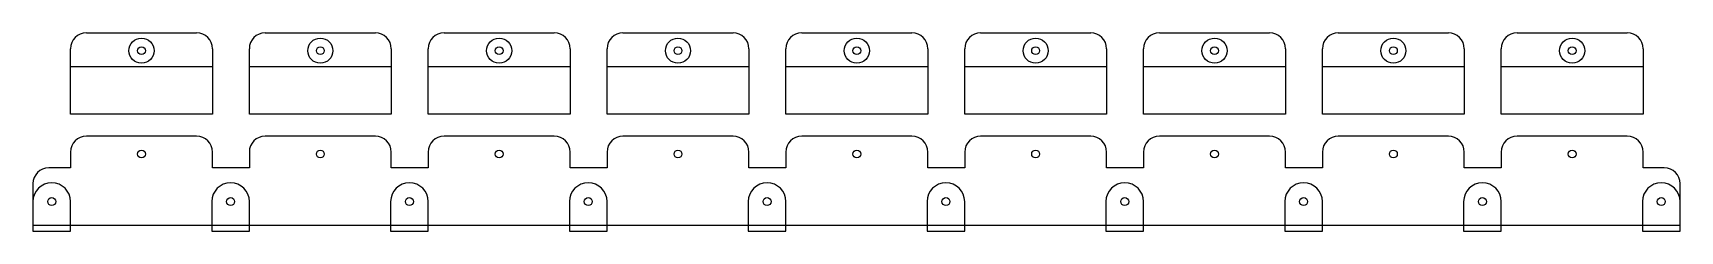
# Model space of a CAD drawing. Header units: inches. Extents: x 1.5 to 27.5, y 0.1 to 3.2.
import ezdxf

# ---------------------------------------------------------------- set-up
doc = ezdxf.new("R2010")
doc.units = ezdxf.units.IN
doc.header["$MEASUREMENT"] = 0
doc.layers.add('Default', color=18, linetype='Continuous', true_color=0x000000)

msp = doc.modelspace()

# ---------------------------------------------------------------- linework, layer by layer
at = {"layer": 'Default'}
for points in [[(2.309, 3.183), (4.05, 3.183)], [(5.133, 3.183), (6.874, 3.183)], [(7.957, 3.183), (9.699, 3.183)], [(10.782, 3.183), (12.523, 3.183)], [(13.606, 3.183), (15.347, 3.183)], [(16.43, 3.183), (18.171, 3.183)], [(19.254, 3.183), (20.995, 3.183)], [(22.078, 3.183), (23.819, 3.183)], [(24.902, 3.183), (26.643, 3.183)], [(2.059, 1.901), (2.059, 2.933)], [(4.3, 2.933), (4.3, 2.495)], [(4.883, 1.901), (4.883, 2.933)], [(7.124, 2.933), (7.124, 2.495)], [(7.707, 1.901), (7.707, 2.933)], [(9.949, 2.933), (9.949, 2.495)], [(10.532, 1.901), (10.532, 2.933)], [(12.773, 2.933), (12.773, 2.495)], [(13.356, 1.901), (13.356, 2.933)], [(15.597, 2.933), (15.597, 2.495)], [(16.18, 1.901), (16.18, 2.933)], [(18.421, 2.933), (18.421, 2.495)], [(19.004, 1.901), (19.004, 2.933)], [(21.245, 2.933), (21.245, 2.495)], [(21.828, 1.901), (21.828, 2.933)], [(24.069, 2.933), (24.069, 2.495)], [(24.652, 1.901), (24.652, 2.933)], [(26.893, 2.933), (26.893, 2.495)], [(4.3, 2.495), (4.3, 1.901), (2.059, 1.901)], [(7.124, 2.495), (7.124, 1.901), (4.883, 1.901)], [(9.949, 2.495), (9.949, 1.901), (7.707, 1.901)], [(12.773, 2.495), (12.773, 1.901), (10.532, 1.901)], [(15.597, 2.495), (15.597, 1.901), (13.356, 1.901)], [(18.421, 2.495), (18.421, 1.901), (16.18, 1.901)], [(21.245, 2.495), (21.245, 1.901), (19.004, 1.901)], [(24.069, 2.495), (24.069, 1.901), (21.828, 1.901)], [(26.893, 2.495), (26.893, 1.901), (24.652, 1.901)], [(4.05, 1.55), (2.309, 1.55)], [(6.874, 1.55), (5.133, 1.55)], [(9.699, 1.55), (7.957, 1.55)], [(12.523, 1.55), (10.782, 1.55)], [(15.347, 1.55), (13.606, 1.55)], [(18.171, 1.55), (16.43, 1.55)], [(20.995, 1.55), (19.254, 1.55)], [(23.819, 1.55), (22.078, 1.55)], [(26.643, 1.55), (24.902, 1.55)], [(1.762, 1.052), (1.716, 1.052)], [(2.059, 1.052), (1.762, 1.052)], [(2.059, 1.3), (2.059, 1.052)], [(4.587, 1.052), (4.3, 1.052), (4.3, 1.3)], [(4.883, 1.052), (4.587, 1.052)], [(4.883, 1.3), (4.883, 1.052)], [(7.411, 1.052), (7.124, 1.052), (7.124, 1.3)], [(7.707, 1.052), (7.411, 1.052)], [(7.707, 1.3), (7.707, 1.052)], [(10.235, 1.052), (9.949, 1.052), (9.949, 1.3)], [(10.532, 1.052), (10.235, 1.052)], [(10.532, 1.3), (10.532, 1.052)], [(13.059, 1.052), (12.773, 1.052), (12.773, 1.3)], [(13.356, 1.052), (13.059, 1.052)], [(13.356, 1.3), (13.356, 1.052)], [(15.883, 1.052), (15.597, 1.052), (15.597, 1.3)], [(16.18, 1.052), (15.883, 1.052)], [(16.18, 1.3), (16.18, 1.052)], [(18.707, 1.052), (18.421, 1.052), (18.421, 1.3)], [(19.004, 1.052), (18.707, 1.052)], [(19.004, 1.3), (19.004, 1.052)], [(21.532, 1.052), (21.245, 1.052), (21.245, 1.3)], [(21.828, 1.052), (21.532, 1.052)], [(21.828, 1.3), (21.828, 1.052)], [(24.356, 1.052), (24.069, 1.052), (24.069, 1.3)], [(24.652, 1.052), (24.356, 1.052)], [(24.652, 1.3), (24.652, 1.052)], [(27.18, 1.052), (26.893, 1.052), (26.893, 1.3)], [(27.227, 1.052), (27.18, 1.052)], [(1.466, 0.802), (1.466, 0.143)], [(27.477, 0.143), (27.477, 0.802)], [(1.466, 0.518), (1.466, 0.052), (2.059, 0.052), (2.059, 0.518)], [(4.29, 0.518), (4.29, 0.052), (4.883, 0.052), (4.883, 0.518)], [(7.114, 0.518), (7.114, 0.052), (7.707, 0.052), (7.707, 0.518)], [(9.938, 0.518), (9.938, 0.052), (10.532, 0.052), (10.532, 0.518)], [(12.762, 0.518), (12.762, 0.052), (13.356, 0.052), (13.356, 0.518)], [(15.586, 0.518), (15.586, 0.052), (16.18, 0.052), (16.18, 0.518)], [(18.411, 0.518), (18.411, 0.052), (19.004, 0.052), (19.004, 0.518)], [(21.235, 0.518), (21.235, 0.052), (21.828, 0.052), (21.828, 0.518)], [(24.059, 0.518), (24.059, 0.052), (24.652, 0.052), (24.652, 0.518)], [(26.883, 0.518), (26.883, 0.052), (27.477, 0.052), (27.477, 0.518)], [(1.466, 0.143), (27.477, 0.143)]]:
    msp.add_lwpolyline(points, dxfattribs=at)
for points in [[(2.059, 1.901), (2.059, 2.651), (4.3, 2.651), (4.3, 1.901)], [(4.883, 1.901), (4.883, 2.651), (7.124, 2.651), (7.124, 1.901)], [(7.707, 1.901), (7.707, 2.651), (9.949, 2.651), (9.949, 1.901)], [(10.532, 1.901), (10.532, 2.651), (12.773, 2.651), (12.773, 1.901)], [(13.356, 1.901), (13.356, 2.651), (15.597, 2.651), (15.597, 1.901)], [(16.18, 1.901), (16.18, 2.651), (18.421, 2.651), (18.421, 1.901)], [(19.004, 1.901), (19.004, 2.651), (21.245, 2.651), (21.245, 1.901)], [(21.828, 1.901), (21.828, 2.651), (24.069, 2.651), (24.069, 1.901)], [(24.652, 1.901), (24.652, 2.651), (26.893, 2.651), (26.893, 1.901)]]:
    msp.add_lwpolyline(points, close=True, dxfattribs=at)
for centre, radius in [((3.18, 2.903), 0.198), ((3.18, 2.903), 0.0625), ((6.004, 2.903), 0.198), ((6.004, 2.903), 0.0625), ((8.828, 2.903), 0.198), ((8.828, 2.903), 0.0625), ((11.652, 2.903), 0.198), ((11.652, 2.903), 0.0625), ((14.476, 2.903), 0.198), ((14.476, 2.903), 0.0625), ((17.3, 2.903), 0.198), ((17.3, 2.903), 0.0625), ((20.125, 2.903), 0.198), ((20.125, 2.903), 0.0625), ((22.949, 2.903), 0.198), ((22.949, 2.903), 0.0625), ((25.773, 2.903), 0.198), ((25.773, 2.903), 0.0625), ((3.18, 1.27), 0.0625), ((6.004, 1.27), 0.0625), ((8.828, 1.27), 0.0625), ((11.652, 1.27), 0.0625), ((14.476, 1.27), 0.0625), ((17.3, 1.27), 0.0625), ((20.125, 1.27), 0.0625), ((22.949, 1.27), 0.0625), ((25.773, 1.27), 0.0625), ((1.762, 0.518), 0.0625), ((4.587, 0.518), 0.0625), ((7.411, 0.518), 0.0625), ((10.235, 0.518), 0.0625), ((13.059, 0.518), 0.0625), ((15.883, 0.518), 0.0625), ((18.707, 0.518), 0.0625), ((21.532, 0.518), 0.0625), ((24.356, 0.518), 0.0625), ((27.18, 0.518), 0.0625)]:
    msp.add_circle(centre, radius, dxfattribs=at)
for centre, radius, start, end in [((2.309, 2.933), 0.25, 90, 180), ((4.05, 2.933), 0.25, 0, 90), ((5.133, 2.933), 0.25, 90, 180), ((6.874, 2.933), 0.25, 0, 90), ((7.957, 2.933), 0.25, 90, 180), ((9.699, 2.933), 0.25, 0, 90), ((10.782, 2.933), 0.25, 90, 180), ((12.523, 2.933), 0.25, 0, 90), ((13.606, 2.933), 0.25, 90, 180), ((15.347, 2.933), 0.25, 0, 90), ((16.43, 2.933), 0.25, 90, 180), ((18.171, 2.933), 0.25, 0, 90), ((19.254, 2.933), 0.25, 90, 180), ((20.995, 2.933), 0.25, 0, 90), ((22.078, 2.933), 0.25, 90, 180), ((23.819, 2.933), 0.25, 0, 90), ((24.902, 2.933), 0.25, 90, 180), ((26.643, 2.933), 0.25, 0, 90), ((2.309, 1.3), 0.25, 90, 180), ((4.05, 1.3), 0.25, 0, 90), ((5.133, 1.3), 0.25, 90, 180), ((6.874, 1.3), 0.25, 0, 90), ((7.957, 1.3), 0.25, 90, 180), ((9.699, 1.3), 0.25, 0, 90), ((10.782, 1.3), 0.25, 90, 180), ((12.523, 1.3), 0.25, 0, 90), ((13.606, 1.3), 0.25, 90, 180), ((15.347, 1.3), 0.25, 0, 90), ((16.43, 1.3), 0.25, 90, 180), ((18.171, 1.3), 0.25, 0, 90), ((19.254, 1.3), 0.25, 90, 180), ((20.995, 1.3), 0.25, 0, 90), ((22.078, 1.3), 0.25, 90, 180), ((23.819, 1.3), 0.25, 0, 90), ((24.902, 1.3), 0.25, 90, 180), ((26.643, 1.3), 0.25, 0, 90), ((1.716, 0.802), 0.25, 90, 180), ((27.227, 0.802), 0.25, 360, 90), ((1.762, 0.518), 0.297, 0, 180), ((4.587, 0.518), 0.297, 0, 180), ((7.411, 0.518), 0.297, 0, 180), ((10.235, 0.518), 0.297, 0, 180), ((13.059, 0.518), 0.297, 0, 180), ((15.883, 0.518), 0.297, 0, 180), ((18.707, 0.518), 0.297, 0, 180), ((21.532, 0.518), 0.297, 0, 180), ((24.356, 0.518), 0.297, 0, 180), ((27.18, 0.518), 0.297, 0, 180)]:
    msp.add_arc(centre, radius, start, end, dxfattribs=at)

doc.saveas('drawing.dxf')
